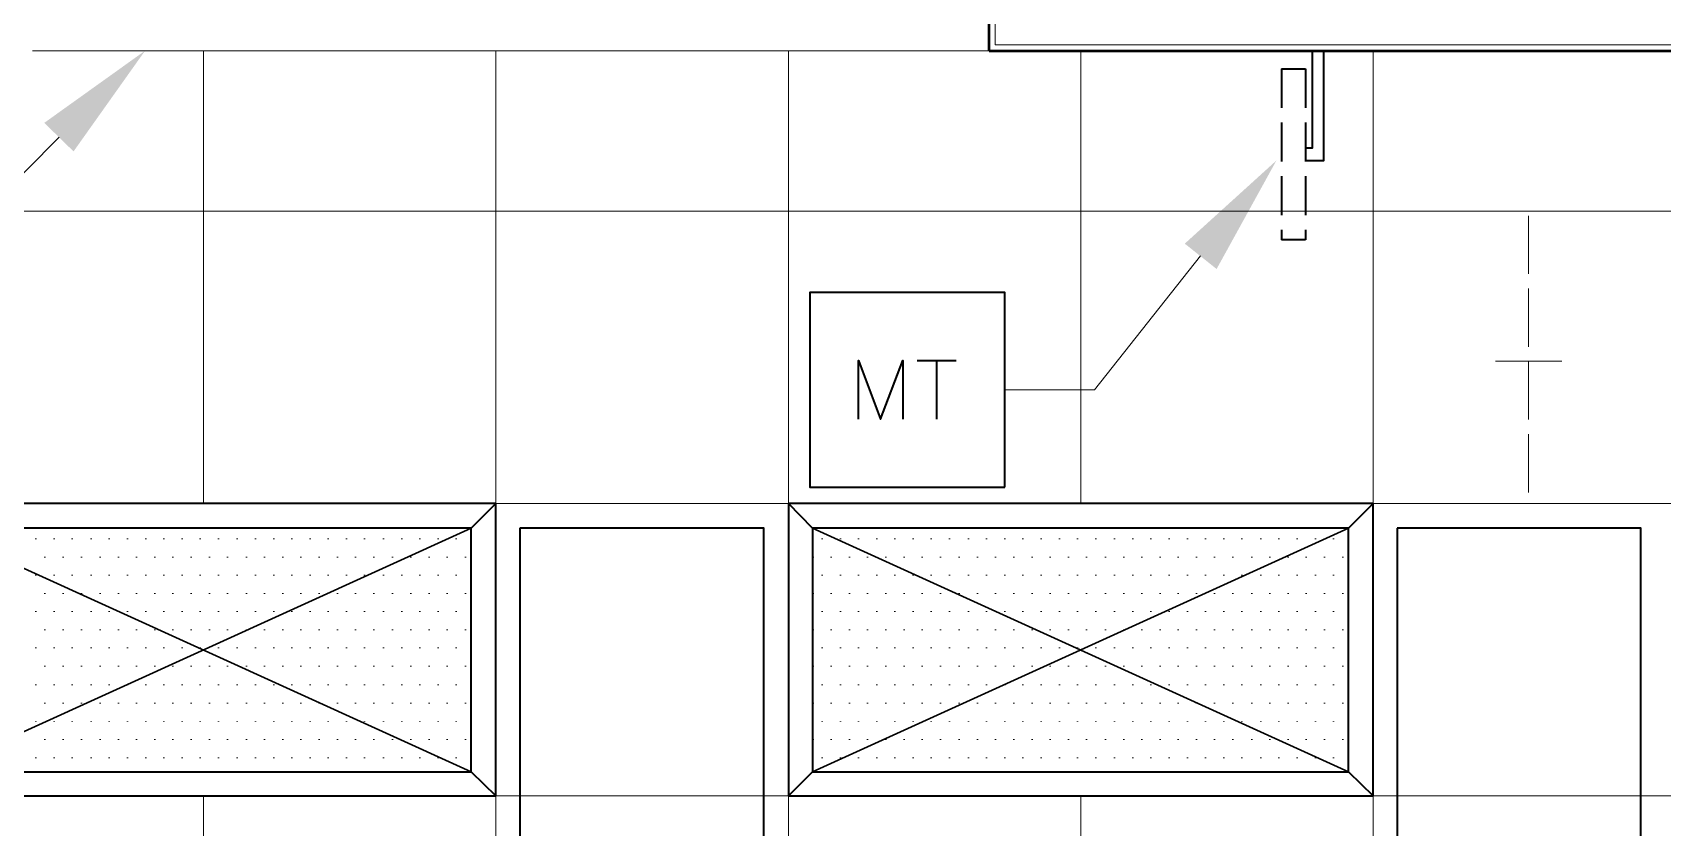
# Model space of a CAD drawing. Header units: inches. Extents: x 5 to 516, y -193 to 129.
# Drawn here: x 383.94 to 395.09, y 42.98 to 48.42 of the extents above; entities that cross this region are included whole.
import ezdxf

# ---------------------------------------------------------------- set-up
doc = ezdxf.new("R2010")
doc.units = ezdxf.units.IN
doc.header["$MEASUREMENT"] = 0
doc.linetypes.add('PDF_IMPORT', pattern=[1, 0.8, -0.2])
doc.layers.add('PDF9_Geometry', color=7, linetype='Continuous')
doc.layers.add('PDF9_Solid Fills', color=7, linetype='Continuous')

msp = doc.modelspace()

# ---------------------------------------------------------------- linework, layer by layer
at = {"layer": 'PDF9_Geometry', "lineweight": 50}
for points in [[(390.4806205, 48.2938943), (390.4806205, 48.6672276), (417.605063, 48.6672276), (417.605063, 46.1694499)], [(390.4806205, 48.2938914), (417.2272848, 48.2938914), (417.2272848, 46.1694471), (417.605063, 46.1694471)]]:
    msp.add_lwpolyline(points, dxfattribs=at)
at = {"layer": 'PDF9_Geometry', "lineweight": 9}
msp.add_lwpolyline([(417.5606248, 48.6272247), (417.5606248, 46.2094471), (417.271736, 46.2094471), (417.271736, 48.3338914), (390.5206257, 48.3338914), (390.5206257, 48.6272247)], close=True, dxfattribs=at)
at = {"layer": 'PDF9_Geometry', "lineweight": 15}
for points in [[(390.4806205, 48.2938914), (383.9383987, 48.2938914)], [(385.1072937, 48.2938914), (385.1072937, 45.1961138)], [(387.1072935, 48.2938914), (387.1072935, 37.7072255)], [(389.1072934, 48.2938914), (389.1072934, 37.7072255)], [(391.1072933, 48.2938914), (391.1072933, 45.1961138)], [(393.1072932, 48.2938914), (393.1072932, 37.7072255)], [(384.120631, 47.7027818), (383.2184088, 46.7916707), (382.7739644, 46.7916707)], [(347.3117409, 47.1961177), (417.2095145, 47.1961177)], [(391.9250649, 46.8894499), (391.2006205, 45.9738944), (390.5872873, 45.9738944)], [(393.9428509, 46.1694521), (394.3961842, 46.1694521)], [(331.2272963, 45.1961178), (422.6050672, 45.1961178)], [(383.1072938, 43.1961179), (387.1072935, 43.1961179)], [(385.1072937, 43.1961179), (385.1072937, 37.7072294)], [(389.1072934, 43.1961179), (393.1072932, 43.1961179)], [(391.1072933, 43.1961179), (391.1072933, 37.7072294)]]:
    msp.add_lwpolyline(points, dxfattribs=at)
at = {"layer": 'PDF9_Geometry', "lineweight": 35}
for points in [[(392.6895144, 48.2938914), (392.6895144, 47.6272248), (392.6450699, 47.6272248), (392.6450699, 47.5427803), (392.7695144, 47.5427803), (392.7695144, 48.2938914)], [(390.5872919, 45.3072289), (390.5872919, 46.6405621), (389.2539586, 46.6405621), (389.2539586, 45.3072289)], [(383.1072938, 45.1961178), (383.1072938, 43.1961179), (387.1072935, 43.1961179), (387.1072935, 45.1961178)], [(389.1072934, 45.1961178), (389.1072934, 43.1961179), (393.1072932, 43.1961179), (393.1072932, 45.1961178)], [(383.271736, 45.0272267), (383.271736, 43.3605601), (386.9384025, 43.3605601), (386.9384025, 45.0272267)], [(387.2717358, 45.0272267), (387.2717358, 41.3605603), (388.9384024, 41.3605603), (388.9384024, 45.0272267)], [(389.2717357, 45.0272267), (389.2717357, 43.3605601), (392.9384022, 43.3605601), (392.9384022, 45.0272267)], [(393.2717355, 45.0272267), (393.2717355, 41.3605603), (394.9384021, 41.3605603), (394.9384021, 45.0272267)]]:
    msp.add_lwpolyline(points, close=True, dxfattribs=at)
at = {"layer": 'PDF9_Geometry', "linetype": 'PDF_IMPORT', "lineweight": 35, "ltscale": 0.333333}
for points in [[(392.4806204, 48.169452), (392.4806204, 47.0005599)], [(392.6450717, 48.169452), (392.6450717, 47.0005599)]]:
    msp.add_lwpolyline(points, dxfattribs=at)
at = {"layer": 'PDF9_Geometry', "lineweight": 35}
for points in [[(392.4806204, 48.169452), (392.6450649, 48.169452)], [(392.6450717, 47.000561), (392.4806273, 47.000561)], [(389.587292, 45.7738901), (389.587292, 46.1738901), (389.7384031, 45.7738901), (389.8895142, 46.1738901), (389.8895142, 45.7738901)], [(389.9872937, 46.1738919), (390.2539604, 46.1738919)], [(390.1206307, 46.1738919), (390.1206307, 45.7738919)], [(386.9384025, 45.0272267), (387.1072914, 45.1961156)], [(389.2717357, 45.0272267), (389.1072913, 45.1961156)], [(392.9384022, 45.0272267), (393.107291, 45.1961156)], [(386.9384025, 43.3605601), (387.1072914, 43.1961157)], [(389.2717357, 43.3605601), (389.1072913, 43.1961157)], [(392.9384022, 43.3605601), (393.107291, 43.1961157)]]:
    msp.add_lwpolyline(points, dxfattribs=at)
at = {"layer": 'PDF9_Geometry', "linetype": 'PDF_IMPORT', "lineweight": 15, "ltscale": 0.497778}
msp.add_lwpolyline([(394.1695128, 47.1650033), (394.1695128, 45.1738945)], dxfattribs=at)
at = {"layer": 'PDF9_Geometry', "color": 253, "lineweight": 30, "true_color": 0xb3b3b3}
for points in [[(383.271736, 45.0272267), (386.9384025, 43.3605601)], [(386.9384025, 45.0272267), (383.271736, 43.3605601)], [(383.9606285, 44.9516697), (383.9606285, 44.9561142)], [(384.0850679, 44.9516697), (384.0850679, 44.9561142)], [(384.2095163, 44.9516697), (384.2095163, 44.9561142)], [(384.3384044, 44.9516697), (384.3384044, 44.9561142)], [(384.4628438, 44.9516697), (384.4628438, 44.9561142)], [(384.5872922, 44.9516697), (384.5872922, 44.9561142)], [(384.7117407, 44.9516697), (384.7117407, 44.9561142)], [(384.83618, 44.9516697), (384.83618, 44.9561142)], [(384.9606284, 44.9516697), (384.9606284, 44.9561142)], [(385.0850678, 44.9516697), (385.0850678, 44.9561142)], [(385.2095162, 44.9516697), (385.2095162, 44.9561142)], [(385.3384044, 44.9516697), (385.3384044, 44.9561142)], [(385.4628438, 44.9516697), (385.4628438, 44.9561142)], [(385.5872922, 44.9516697), (385.5872922, 44.9561142)], [(385.7117406, 44.9516697), (385.7117406, 44.9561142)], [(385.83618, 44.9516697), (385.83618, 44.9561142)], [(385.9606284, 44.9516697), (385.9606284, 44.9561142)], [(386.0850678, 44.9516697), (386.0850678, 44.9561142)], [(386.2095162, 44.9516697), (386.2095162, 44.9561142)], [(386.3384043, 44.9516697), (386.3384043, 44.9561142)], [(386.4628437, 44.9516697), (386.4628437, 44.9561142)], [(386.5872921, 44.9516697), (386.5872921, 44.9561142)], [(386.7117405, 44.9516697), (386.7117405, 44.9561142)], [(386.8361799, 44.9516697), (386.8361799, 44.9561142)], [(389.2717357, 45.0272267), (392.9384022, 43.3605601)], [(392.9384022, 45.0272267), (389.2717357, 43.3605601)], [(389.3384042, 44.9516697), (389.3384042, 44.9561142)], [(389.4628435, 44.9516697), (389.4628435, 44.9561142)], [(389.587292, 44.9516697), (389.587292, 44.9561142)], [(389.7117404, 44.9516697), (389.7117404, 44.9561142)], [(389.8361798, 44.9516697), (389.8361798, 44.9561142)], [(389.9606282, 44.9516697), (389.9606282, 44.9561142)], [(390.0850675, 44.9516697), (390.0850675, 44.9561142)], [(390.209516, 44.9516697), (390.209516, 44.9561142)], [(390.3384041, 44.9516697), (390.3384041, 44.9561142)], [(390.4628435, 44.9516697), (390.4628435, 44.9561142)], [(390.5872919, 44.9516697), (390.5872919, 44.9561142)], [(390.7117403, 44.9516697), (390.7117403, 44.9561142)], [(390.8361797, 44.9516697), (390.8361797, 44.9561142)], [(390.9606281, 44.9516697), (390.9606281, 44.9561142)], [(391.0850675, 44.9516697), (391.0850675, 44.9561142)], [(391.2095159, 44.9516697), (391.2095159, 44.9561142)], [(391.3384041, 44.9516697), (391.3384041, 44.9561142)], [(391.4628434, 44.9516697), (391.4628434, 44.9561142)], [(391.5872919, 44.9516697), (391.5872919, 44.9561142)], [(391.7117403, 44.9516697), (391.7117403, 44.9561142)], [(391.8361796, 44.9516697), (391.8361796, 44.9561142)], [(391.9606281, 44.9516697), (391.9606281, 44.9561142)], [(392.0850674, 44.9516697), (392.0850674, 44.9561142)], [(392.2095158, 44.9516697), (392.2095158, 44.9561142)], [(392.338404, 44.9516697), (392.338404, 44.9561142)], [(392.4628434, 44.9516697), (392.4628434, 44.9561142)], [(392.5872918, 44.9516697), (392.5872918, 44.9561142)], [(392.7117402, 44.9516697), (392.7117402, 44.9561142)], [(392.8361796, 44.9516697), (392.8361796, 44.9561142)], [(384.0228482, 44.8272213), (384.0228482, 44.8316657)], [(384.1472876, 44.8272213), (384.1472876, 44.8316657)], [(384.271736, 44.8272213), (384.271736, 44.8316657)], [(384.4006241, 44.8272213), (384.4006241, 44.8316657)], [(384.5250726, 44.8272213), (384.5250726, 44.8316657)], [(384.6495119, 44.8272213), (384.6495119, 44.8316657)], [(384.7739603, 44.8272213), (384.7739603, 44.8316657)], [(384.8984088, 44.8272213), (384.8984088, 44.8316657)], [(385.0228481, 44.8272213), (385.0228481, 44.8316657)], [(385.1472875, 44.8272213), (385.1472875, 44.8316657)], [(385.2717359, 44.8272213), (385.2717359, 44.8316657)], [(385.4006241, 44.8272213), (385.4006241, 44.8316657)], [(385.5250725, 44.8272213), (385.5250725, 44.8316657)], [(385.6495119, 44.8272213), (385.6495119, 44.8316657)], [(385.7739603, 44.8272213), (385.7739603, 44.8316657)], [(385.8984087, 44.8272213), (385.8984087, 44.8316657)], [(386.0228481, 44.8272213), (386.0228481, 44.8316657)], [(386.1472875, 44.8272213), (386.1472875, 44.8316657)], [(386.2717359, 44.8272213), (386.2717359, 44.8316657)], [(386.400624, 44.8272213), (386.400624, 44.8316657)], [(386.5250724, 44.8272213), (386.5250724, 44.8316657)], [(386.6495118, 44.8272213), (386.6495118, 44.8316657)], [(386.7739602, 44.8272213), (386.7739602, 44.8316657)], [(386.8984086, 44.8272213), (386.8984086, 44.8316657)], [(389.2761845, 44.8272213), (389.2761845, 44.8316657)], [(389.4006239, 44.8272213), (389.4006239, 44.8316657)], [(389.5250723, 44.8272213), (389.5250723, 44.8316657)], [(389.6495117, 44.8272213), (389.6495117, 44.8316657)], [(389.7739601, 44.8272213), (389.7739601, 44.8316657)], [(389.8984085, 44.8272213), (389.8984085, 44.8316657)], [(390.0228479, 44.8272213), (390.0228479, 44.8316657)], [(390.1472872, 44.8272213), (390.1472872, 44.8316657)], [(390.2761844, 44.8272213), (390.2761844, 44.8316657)], [(390.4006238, 44.8272213), (390.4006238, 44.8316657)], [(390.5250722, 44.8272213), (390.5250722, 44.8316657)], [(390.6495116, 44.8272213), (390.6495116, 44.8316657)], [(390.77396, 44.8272213), (390.77396, 44.8316657)], [(390.8984084, 44.8272213), (390.8984084, 44.8316657)], [(391.0228478, 44.8272213), (391.0228478, 44.8316657)], [(391.1472872, 44.8272213), (391.1472872, 44.8316657)], [(391.2761844, 44.8272213), (391.2761844, 44.8316657)], [(391.4006238, 44.8272213), (391.4006238, 44.8316657)], [(391.5250722, 44.8272213), (391.5250722, 44.8316657)], [(391.6495115, 44.8272213), (391.6495115, 44.8316657)], [(391.77396, 44.8272213), (391.77396, 44.8316657)], [(391.8984084, 44.8272213), (391.8984084, 44.8316657)], [(392.0228477, 44.8272213), (392.0228477, 44.8316657)], [(392.1472871, 44.8272213), (392.1472871, 44.8316657)], [(392.2761843, 44.8272213), (392.2761843, 44.8316657)], [(392.4006237, 44.8272213), (392.4006237, 44.8316657)], [(392.5250721, 44.8272213), (392.5250721, 44.8316657)], [(392.6495115, 44.8272213), (392.6495115, 44.8316657)], [(392.7739599, 44.8272213), (392.7739599, 44.8316657)], [(392.8984083, 44.8272213), (392.8984083, 44.8316657)], [(383.9606285, 44.7027819), (383.9606285, 44.7072264)], [(384.0850679, 44.7027819), (384.0850679, 44.7072264)], [(384.2095163, 44.7027819), (384.2095163, 44.7072264)], [(384.3384044, 44.7027819), (384.3384044, 44.7072264)], [(384.4628438, 44.7027819), (384.4628438, 44.7072264)], [(384.5872922, 44.7027819), (384.5872922, 44.7072264)], [(384.7117407, 44.7027819), (384.7117407, 44.7072264)], [(384.83618, 44.7027819), (384.83618, 44.7072264)], [(384.9606284, 44.7027819), (384.9606284, 44.7072264)], [(385.0850678, 44.7027819), (385.0850678, 44.7072264)], [(385.2095162, 44.7027819), (385.2095162, 44.7072264)], [(385.3384044, 44.7027819), (385.3384044, 44.7072264)], [(385.4628438, 44.7027819), (385.4628438, 44.7072264)], [(385.5872922, 44.7027819), (385.5872922, 44.7072264)], [(385.7117406, 44.7027819), (385.7117406, 44.7072264)], [(385.83618, 44.7027819), (385.83618, 44.7072264)], [(385.9606284, 44.7027819), (385.9606284, 44.7072264)], [(386.0850678, 44.7027819), (386.0850678, 44.7072264)], [(386.2095162, 44.7027819), (386.2095162, 44.7072264)], [(386.3384043, 44.7027819), (386.3384043, 44.7072264)], [(386.4628437, 44.7027819), (386.4628437, 44.7072264)], [(386.5872921, 44.7027819), (386.5872921, 44.7072264)], [(386.7117405, 44.7027819), (386.7117405, 44.7072264)], [(386.8361799, 44.7027819), (386.8361799, 44.7072264)], [(389.3384042, 44.7027819), (389.3384042, 44.7072264)], [(389.4628435, 44.7027819), (389.4628435, 44.7072264)], [(389.587292, 44.7027819), (389.587292, 44.7072264)], [(389.7117404, 44.7027819), (389.7117404, 44.7072264)], [(389.8361798, 44.7027819), (389.8361798, 44.7072264)], [(389.9606282, 44.7027819), (389.9606282, 44.7072264)], [(390.0850675, 44.7027819), (390.0850675, 44.7072264)], [(390.209516, 44.7027819), (390.209516, 44.7072264)], [(390.3384041, 44.7027819), (390.3384041, 44.7072264)], [(390.4628435, 44.7027819), (390.4628435, 44.7072264)], [(390.5872919, 44.7027819), (390.5872919, 44.7072264)], [(390.7117403, 44.7027819), (390.7117403, 44.7072264)], [(390.8361797, 44.7027819), (390.8361797, 44.7072264)], [(390.9606281, 44.7027819), (390.9606281, 44.7072264)], [(391.0850675, 44.7027819), (391.0850675, 44.7072264)], [(391.2095159, 44.7027819), (391.2095159, 44.7072264)], [(391.3384041, 44.7027819), (391.3384041, 44.7072264)], [(391.4628434, 44.7027819), (391.4628434, 44.7072264)], [(391.5872919, 44.7027819), (391.5872919, 44.7072264)], [(391.7117403, 44.7027819), (391.7117403, 44.7072264)], [(391.8361796, 44.7027819), (391.8361796, 44.7072264)], [(391.9606281, 44.7027819), (391.9606281, 44.7072264)], [(392.0850674, 44.7027819), (392.0850674, 44.7072264)], [(392.2095158, 44.7027819), (392.2095158, 44.7072264)], [(392.338404, 44.7027819), (392.338404, 44.7072264)], [(392.4628434, 44.7027819), (392.4628434, 44.7072264)], [(392.5872918, 44.7027819), (392.5872918, 44.7072264)], [(392.7117402, 44.7027819), (392.7117402, 44.7072264)], [(392.8361796, 44.7027819), (392.8361796, 44.7072264)], [(384.0228482, 44.5783335), (384.0228482, 44.582778)], [(384.1472876, 44.5783335), (384.1472876, 44.582778)], [(384.271736, 44.5783335), (384.271736, 44.582778)], [(384.4006241, 44.5783335), (384.4006241, 44.582778)], [(384.5250726, 44.5783335), (384.5250726, 44.582778)], [(384.6495119, 44.5783335), (384.6495119, 44.582778)], [(384.7739603, 44.5783335), (384.7739603, 44.582778)], [(384.8984088, 44.5783335), (384.8984088, 44.582778)], [(385.0228481, 44.5783335), (385.0228481, 44.582778)], [(385.1472875, 44.5783335), (385.1472875, 44.582778)], [(385.2717359, 44.5783335), (385.2717359, 44.582778)], [(385.4006241, 44.5783335), (385.4006241, 44.582778)], [(385.5250725, 44.5783335), (385.5250725, 44.582778)], [(385.6495119, 44.5783335), (385.6495119, 44.582778)], [(385.7739603, 44.5783335), (385.7739603, 44.582778)], [(385.8984087, 44.5783335), (385.8984087, 44.582778)], [(386.0228481, 44.5783335), (386.0228481, 44.582778)], [(386.1472875, 44.5783335), (386.1472875, 44.582778)], [(386.2717359, 44.5783335), (386.2717359, 44.582778)], [(386.400624, 44.5783335), (386.400624, 44.582778)], [(386.5250724, 44.5783335), (386.5250724, 44.582778)], [(386.6495118, 44.5783335), (386.6495118, 44.582778)], [(386.7739602, 44.5783335), (386.7739602, 44.582778)], [(386.8984086, 44.5783335), (386.8984086, 44.582778)], [(389.2761845, 44.5783335), (389.2761845, 44.582778)], [(389.4006239, 44.5783335), (389.4006239, 44.582778)], [(389.5250723, 44.5783335), (389.5250723, 44.582778)], [(389.6495117, 44.5783335), (389.6495117, 44.582778)], [(389.7739601, 44.5783335), (389.7739601, 44.582778)], [(389.8984085, 44.5783335), (389.8984085, 44.582778)], [(390.0228479, 44.5783335), (390.0228479, 44.582778)], [(390.1472872, 44.5783335), (390.1472872, 44.582778)], [(390.2761844, 44.5783335), (390.2761844, 44.582778)], [(390.4006238, 44.5783335), (390.4006238, 44.582778)], [(390.5250722, 44.5783335), (390.5250722, 44.582778)], [(390.6495116, 44.5783335), (390.6495116, 44.582778)], [(390.77396, 44.5783335), (390.77396, 44.582778)], [(390.8984084, 44.5783335), (390.8984084, 44.582778)], [(391.0228478, 44.5783335), (391.0228478, 44.582778)], [(391.1472872, 44.5783335), (391.1472872, 44.582778)], [(391.2761844, 44.5783335), (391.2761844, 44.582778)], [(391.4006238, 44.5783335), (391.4006238, 44.582778)], [(391.5250722, 44.5783335), (391.5250722, 44.582778)], [(391.6495115, 44.5783335), (391.6495115, 44.582778)], [(391.77396, 44.5783335), (391.77396, 44.582778)], [(391.8984084, 44.5783335), (391.8984084, 44.582778)], [(392.0228477, 44.5783335), (392.0228477, 44.582778)], [(392.1472871, 44.5783335), (392.1472871, 44.582778)], [(392.2761843, 44.5783335), (392.2761843, 44.582778)], [(392.4006237, 44.5783335), (392.4006237, 44.582778)], [(392.5250721, 44.5783335), (392.5250721, 44.582778)], [(392.6495115, 44.5783335), (392.6495115, 44.582778)], [(392.7739599, 44.5783335), (392.7739599, 44.582778)], [(392.8984083, 44.5783335), (392.8984083, 44.582778)], [(383.9606285, 44.4538941), (383.9606285, 44.4583386)], [(384.0850679, 44.4538941), (384.0850679, 44.4583386)], [(384.2095163, 44.4538941), (384.2095163, 44.4583386)], [(384.3384044, 44.4538941), (384.3384044, 44.4583386)], [(384.4628438, 44.4538941), (384.4628438, 44.4583386)], [(384.5872922, 44.4538941), (384.5872922, 44.4583386)], [(384.7117407, 44.4538941), (384.7117407, 44.4583386)], [(384.83618, 44.4538941), (384.83618, 44.4583386)], [(384.9606284, 44.4538941), (384.9606284, 44.4583386)], [(385.0850678, 44.4538941), (385.0850678, 44.4583386)], [(385.2095162, 44.4538941), (385.2095162, 44.4583386)], [(385.3384044, 44.4538941), (385.3384044, 44.4583386)], [(385.4628438, 44.4538941), (385.4628438, 44.4583386)], [(385.5872922, 44.4538941), (385.5872922, 44.4583386)], [(385.7117406, 44.4538941), (385.7117406, 44.4583386)], [(385.83618, 44.4538941), (385.83618, 44.4583386)], [(385.9606284, 44.4538941), (385.9606284, 44.4583386)], [(386.0850678, 44.4538941), (386.0850678, 44.4583386)], [(386.2095162, 44.4538941), (386.2095162, 44.4583386)], [(386.3384043, 44.4538941), (386.3384043, 44.4583386)], [(386.4628437, 44.4538941), (386.4628437, 44.4583386)], [(386.5872921, 44.4538941), (386.5872921, 44.4583386)], [(386.7117405, 44.4538941), (386.7117405, 44.4583386)], [(386.8361799, 44.4538941), (386.8361799, 44.4583386)], [(389.3384042, 44.4538941), (389.3384042, 44.4583386)], [(389.4628435, 44.4538941), (389.4628435, 44.4583386)], [(389.587292, 44.4538941), (389.587292, 44.4583386)], [(389.7117404, 44.4538941), (389.7117404, 44.4583386)], [(389.8361798, 44.4538941), (389.8361798, 44.4583386)], [(389.9606282, 44.4538941), (389.9606282, 44.4583386)], [(390.0850675, 44.4538941), (390.0850675, 44.4583386)], [(390.209516, 44.4538941), (390.209516, 44.4583386)], [(390.3384041, 44.4538941), (390.3384041, 44.4583386)], [(390.4628435, 44.4538941), (390.4628435, 44.4583386)], [(390.5872919, 44.4538941), (390.5872919, 44.4583386)], [(390.7117403, 44.4538941), (390.7117403, 44.4583386)], [(390.8361797, 44.4538941), (390.8361797, 44.4583386)], [(390.9606281, 44.4538941), (390.9606281, 44.4583386)], [(391.0850675, 44.4538941), (391.0850675, 44.4583386)], [(391.2095159, 44.4538941), (391.2095159, 44.4583386)], [(391.3384041, 44.4538941), (391.3384041, 44.4583386)], [(391.4628434, 44.4538941), (391.4628434, 44.4583386)], [(391.5872919, 44.4538941), (391.5872919, 44.4583386)], [(391.7117403, 44.4538941), (391.7117403, 44.4583386)], [(391.8361796, 44.4538941), (391.8361796, 44.4583386)], [(391.9606281, 44.4538941), (391.9606281, 44.4583386)], [(392.0850674, 44.4538941), (392.0850674, 44.4583386)], [(392.2095158, 44.4538941), (392.2095158, 44.4583386)], [(392.338404, 44.4538941), (392.338404, 44.4583386)], [(392.4628434, 44.4538941), (392.4628434, 44.4583386)], [(392.5872918, 44.4538941), (392.5872918, 44.4583386)], [(392.7117402, 44.4538941), (392.7117402, 44.4583386)], [(392.8361796, 44.4538941), (392.8361796, 44.4583386)], [(384.0228482, 44.3294457), (384.0228482, 44.3338902)], [(384.1472876, 44.3294457), (384.1472876, 44.3338902)], [(384.271736, 44.3294457), (384.271736, 44.3338902)], [(384.4006241, 44.3294457), (384.4006241, 44.3338902)], [(384.5250726, 44.3294457), (384.5250726, 44.3338902)], [(384.6495119, 44.3294457), (384.6495119, 44.3338902)], [(384.7739603, 44.3294457), (384.7739603, 44.3338902)], [(384.8984088, 44.3294457), (384.8984088, 44.3338902)], [(385.0228481, 44.3294457), (385.0228481, 44.3338902)], [(385.1472875, 44.3294457), (385.1472875, 44.3338902)], [(385.2717359, 44.3294457), (385.2717359, 44.3338902)], [(385.4006241, 44.3294457), (385.4006241, 44.3338902)], [(385.5250725, 44.3294457), (385.5250725, 44.3338902)], [(385.6495119, 44.3294457), (385.6495119, 44.3338902)], [(385.7739603, 44.3294457), (385.7739603, 44.3338902)], [(385.8984087, 44.3294457), (385.8984087, 44.3338902)], [(386.0228481, 44.3294457), (386.0228481, 44.3338902)], [(386.1472875, 44.3294457), (386.1472875, 44.3338902)], [(386.2717359, 44.3294457), (386.2717359, 44.3338902)], [(386.400624, 44.3294457), (386.400624, 44.3338902)], [(386.5250724, 44.3294457), (386.5250724, 44.3338902)], [(386.6495118, 44.3294457), (386.6495118, 44.3338902)], [(386.7739602, 44.3294457), (386.7739602, 44.3338902)], [(386.8984086, 44.3294457), (386.8984086, 44.3338902)], [(389.2761845, 44.3294457), (389.2761845, 44.3338902)], [(389.4006239, 44.3294457), (389.4006239, 44.3338902)], [(389.5250723, 44.3294457), (389.5250723, 44.3338902)], [(389.6495117, 44.3294457), (389.6495117, 44.3338902)], [(389.7739601, 44.3294457), (389.7739601, 44.3338902)], [(389.8984085, 44.3294457), (389.8984085, 44.3338902)], [(390.0228479, 44.3294457), (390.0228479, 44.3338902)], [(390.1472872, 44.3294457), (390.1472872, 44.3338902)], [(390.2761844, 44.3294457), (390.2761844, 44.3338902)], [(390.4006238, 44.3294457), (390.4006238, 44.3338902)], [(390.5250722, 44.3294457), (390.5250722, 44.3338902)], [(390.6495116, 44.3294457), (390.6495116, 44.3338902)], [(390.77396, 44.3294457), (390.77396, 44.3338902)], [(390.8984084, 44.3294457), (390.8984084, 44.3338902)], [(391.0228478, 44.3294457), (391.0228478, 44.3338902)], [(391.1472872, 44.3294457), (391.1472872, 44.3338902)], [(391.2761844, 44.3294457), (391.2761844, 44.3338902)], [(391.4006238, 44.3294457), (391.4006238, 44.3338902)], [(391.5250722, 44.3294457), (391.5250722, 44.3338902)], [(391.6495115, 44.3294457), (391.6495115, 44.3338902)], [(391.77396, 44.3294457), (391.77396, 44.3338902)], [(391.8984084, 44.3294457), (391.8984084, 44.3338902)], [(392.0228477, 44.3294457), (392.0228477, 44.3338902)], [(392.1472871, 44.3294457), (392.1472871, 44.3338902)], [(392.2761843, 44.3294457), (392.2761843, 44.3338902)], [(392.4006237, 44.3294457), (392.4006237, 44.3338902)], [(392.5250721, 44.3294457), (392.5250721, 44.3338902)], [(392.6495115, 44.3294457), (392.6495115, 44.3338902)], [(392.7739599, 44.3294457), (392.7739599, 44.3338902)], [(392.8984083, 44.3294457), (392.8984083, 44.3338902)], [(383.9606285, 44.2050063), (383.9606285, 44.2094508)], [(384.0850679, 44.2050063), (384.0850679, 44.2094508)], [(384.2095163, 44.2050063), (384.2095163, 44.2094508)], [(384.3384044, 44.2050063), (384.3384044, 44.2094508)], [(384.4628438, 44.2050063), (384.4628438, 44.2094508)], [(384.5872922, 44.2050063), (384.5872922, 44.2094508)], [(384.7117407, 44.2050063), (384.7117407, 44.2094508)], [(384.83618, 44.2050063), (384.83618, 44.2094508)], [(384.9606284, 44.2050063), (384.9606284, 44.2094508)], [(385.0850678, 44.2050063), (385.0850678, 44.2094508)], [(385.2095162, 44.2050063), (385.2095162, 44.2094508)], [(385.3384044, 44.2050063), (385.3384044, 44.2094508)], [(385.4628438, 44.2050063), (385.4628438, 44.2094508)], [(385.5872922, 44.2050063), (385.5872922, 44.2094508)], [(385.7117406, 44.2050063), (385.7117406, 44.2094508)], [(385.83618, 44.2050063), (385.83618, 44.2094508)], [(385.9606284, 44.2050063), (385.9606284, 44.2094508)], [(386.0850678, 44.2050063), (386.0850678, 44.2094508)], [(386.2095162, 44.2050063), (386.2095162, 44.2094508)], [(386.3384043, 44.2050063), (386.3384043, 44.2094508)], [(386.4628437, 44.2050063), (386.4628437, 44.2094508)], [(386.5872921, 44.2050063), (386.5872921, 44.2094508)], [(386.7117405, 44.2050063), (386.7117405, 44.2094508)], [(386.8361799, 44.2050063), (386.8361799, 44.2094508)], [(389.3384042, 44.2050063), (389.3384042, 44.2094508)], [(389.4628435, 44.2050063), (389.4628435, 44.2094508)], [(389.587292, 44.2050063), (389.587292, 44.2094508)], [(389.7117404, 44.2050063), (389.7117404, 44.2094508)], [(389.8361798, 44.2050063), (389.8361798, 44.2094508)], [(389.9606282, 44.2050063), (389.9606282, 44.2094508)], [(390.0850675, 44.2050063), (390.0850675, 44.2094508)], [(390.209516, 44.2050063), (390.209516, 44.2094508)], [(390.3384041, 44.2050063), (390.3384041, 44.2094508)], [(390.4628435, 44.2050063), (390.4628435, 44.2094508)], [(390.5872919, 44.2050063), (390.5872919, 44.2094508)], [(390.7117403, 44.2050063), (390.7117403, 44.2094508)], [(390.8361797, 44.2050063), (390.8361797, 44.2094508)], [(390.9606281, 44.2050063), (390.9606281, 44.2094508)], [(391.0850675, 44.2050063), (391.0850675, 44.2094508)], [(391.2095159, 44.2050063), (391.2095159, 44.2094508)], [(391.3384041, 44.2050063), (391.3384041, 44.2094508)], [(391.4628434, 44.2050063), (391.4628434, 44.2094508)], [(391.5872919, 44.2050063), (391.5872919, 44.2094508)], [(391.7117403, 44.2050063), (391.7117403, 44.2094508)], [(391.8361796, 44.2050063), (391.8361796, 44.2094508)], [(391.9606281, 44.2050063), (391.9606281, 44.2094508)], [(392.0850674, 44.2050063), (392.0850674, 44.2094508)], [(392.2095158, 44.2050063), (392.2095158, 44.2094508)], [(392.338404, 44.2050063), (392.338404, 44.2094508)], [(392.4628434, 44.2050063), (392.4628434, 44.2094508)], [(392.5872918, 44.2050063), (392.5872918, 44.2094508)], [(392.7117402, 44.2050063), (392.7117402, 44.2094508)], [(392.8361796, 44.2050063), (392.8361796, 44.2094508)], [(384.0228482, 44.0805579), (384.0228482, 44.0850024)], [(384.1472876, 44.0805579), (384.1472876, 44.0850024)], [(384.271736, 44.0805579), (384.271736, 44.0850024)], [(384.4006241, 44.0805579), (384.4006241, 44.0850024)], [(384.5250726, 44.0805579), (384.5250726, 44.0850024)], [(384.6495119, 44.0805579), (384.6495119, 44.0850024)], [(384.7739603, 44.0805579), (384.7739603, 44.0850024)], [(384.8984088, 44.0805579), (384.8984088, 44.0850024)], [(385.0228481, 44.0805579), (385.0228481, 44.0850024)], [(385.1472875, 44.0805579), (385.1472875, 44.0850024)], [(385.2717359, 44.0805579), (385.2717359, 44.0850024)], [(385.4006241, 44.0805579), (385.4006241, 44.0850024)], [(385.5250725, 44.0805579), (385.5250725, 44.0850024)], [(385.6495119, 44.0805579), (385.6495119, 44.0850024)], [(385.7739603, 44.0805579), (385.7739603, 44.0850024)], [(385.8984087, 44.0805579), (385.8984087, 44.0850024)], [(386.0228481, 44.0805579), (386.0228481, 44.0850024)], [(386.1472875, 44.0805579), (386.1472875, 44.0850024)], [(386.2717359, 44.0805579), (386.2717359, 44.0850024)], [(386.400624, 44.0805579), (386.400624, 44.0850024)], [(386.5250724, 44.0805579), (386.5250724, 44.0850024)], [(386.6495118, 44.0805579), (386.6495118, 44.0850024)], [(386.7739602, 44.0805579), (386.7739602, 44.0850024)], [(386.8984086, 44.0805579), (386.8984086, 44.0850024)], [(389.2761845, 44.0805579), (389.2761845, 44.0850024)], [(389.4006239, 44.0805579), (389.4006239, 44.0850024)], [(389.5250723, 44.0805579), (389.5250723, 44.0850024)], [(389.6495117, 44.0805579), (389.6495117, 44.0850024)], [(389.7739601, 44.0805579), (389.7739601, 44.0850024)], [(389.8984085, 44.0805579), (389.8984085, 44.0850024)], [(390.0228479, 44.0805579), (390.0228479, 44.0850024)], [(390.1472872, 44.0805579), (390.1472872, 44.0850024)], [(390.2761844, 44.0805579), (390.2761844, 44.0850024)], [(390.4006238, 44.0805579), (390.4006238, 44.0850024)], [(390.5250722, 44.0805579), (390.5250722, 44.0850024)], [(390.6495116, 44.0805579), (390.6495116, 44.0850024)], [(390.77396, 44.0805579), (390.77396, 44.0850024)], [(390.8984084, 44.0805579), (390.8984084, 44.0850024)], [(391.0228478, 44.0805579), (391.0228478, 44.0850024)], [(391.1472872, 44.0805579), (391.1472872, 44.0850024)], [(391.2761844, 44.0805579), (391.2761844, 44.0850024)], [(391.4006238, 44.0805579), (391.4006238, 44.0850024)], [(391.5250722, 44.0805579), (391.5250722, 44.0850024)], [(391.6495115, 44.0805579), (391.6495115, 44.0850024)], [(391.77396, 44.0805579), (391.77396, 44.0850024)], [(391.8984084, 44.0805579), (391.8984084, 44.0850024)], [(392.0228477, 44.0805579), (392.0228477, 44.0850024)], [(392.1472871, 44.0805579), (392.1472871, 44.0850024)], [(392.2761843, 44.0805579), (392.2761843, 44.0850024)], [(392.4006237, 44.0805579), (392.4006237, 44.0850024)], [(392.5250721, 44.0805579), (392.5250721, 44.0850024)], [(392.6495115, 44.0805579), (392.6495115, 44.0850024)], [(392.7739599, 44.0805579), (392.7739599, 44.0850024)], [(392.8984083, 44.0805579), (392.8984083, 44.0850024)], [(383.9606285, 43.9516698), (383.9606285, 43.9561142)], [(384.0850679, 43.9516698), (384.0850679, 43.9561142)], [(384.2095163, 43.9516698), (384.2095163, 43.9561142)], [(384.3384044, 43.9516698), (384.3384044, 43.9561142)], [(384.4628438, 43.9516698), (384.4628438, 43.9561142)], [(384.5872922, 43.9516698), (384.5872922, 43.9561142)], [(384.7117407, 43.9516698), (384.7117407, 43.9561142)], [(384.83618, 43.9516698), (384.83618, 43.9561142)], [(384.9606284, 43.9516698), (384.9606284, 43.9561142)], [(385.0850678, 43.9516698), (385.0850678, 43.9561142)], [(385.2095162, 43.9516698), (385.2095162, 43.9561142)], [(385.3384044, 43.9516698), (385.3384044, 43.9561142)], [(385.4628438, 43.9516698), (385.4628438, 43.9561142)], [(385.5872922, 43.9516698), (385.5872922, 43.9561142)], [(385.7117406, 43.9516698), (385.7117406, 43.9561142)], [(385.83618, 43.9516698), (385.83618, 43.9561142)], [(385.9606284, 43.9516698), (385.9606284, 43.9561142)], [(386.0850678, 43.9516698), (386.0850678, 43.9561142)], [(386.2095162, 43.9516698), (386.2095162, 43.9561142)], [(386.3384043, 43.9516698), (386.3384043, 43.9561142)], [(386.4628437, 43.9516698), (386.4628437, 43.9561142)], [(386.5872921, 43.9516698), (386.5872921, 43.9561142)], [(386.7117405, 43.9516698), (386.7117405, 43.9561142)], [(386.8361799, 43.9516698), (386.8361799, 43.9561142)], [(389.3384042, 43.9516698), (389.3384042, 43.9561142)], [(389.4628435, 43.9516698), (389.4628435, 43.9561142)], [(389.587292, 43.9516698), (389.587292, 43.9561142)], [(389.7117404, 43.9516698), (389.7117404, 43.9561142)], [(389.8361798, 43.9516698), (389.8361798, 43.9561142)], [(389.9606282, 43.9516698), (389.9606282, 43.9561142)], [(390.0850675, 43.9516698), (390.0850675, 43.9561142)], [(390.209516, 43.9516698), (390.209516, 43.9561142)], [(390.3384041, 43.9516698), (390.3384041, 43.9561142)], [(390.4628435, 43.9516698), (390.4628435, 43.9561142)], [(390.5872919, 43.9516698), (390.5872919, 43.9561142)], [(390.7117403, 43.9516698), (390.7117403, 43.9561142)], [(390.8361797, 43.9516698), (390.8361797, 43.9561142)], [(390.9606281, 43.9516698), (390.9606281, 43.9561142)], [(391.0850675, 43.9516698), (391.0850675, 43.9561142)], [(391.2095159, 43.9516698), (391.2095159, 43.9561142)], [(391.3384041, 43.9516698), (391.3384041, 43.9561142)], [(391.4628434, 43.9516698), (391.4628434, 43.9561142)], [(391.5872919, 43.9516698), (391.5872919, 43.9561142)], [(391.7117403, 43.9516698), (391.7117403, 43.9561142)], [(391.8361796, 43.9516698), (391.8361796, 43.9561142)], [(391.9606281, 43.9516698), (391.9606281, 43.9561142)], [(392.0850674, 43.9516698), (392.0850674, 43.9561142)], [(392.2095158, 43.9516698), (392.2095158, 43.9561142)], [(392.338404, 43.9516698), (392.338404, 43.9561142)], [(392.4628434, 43.9516698), (392.4628434, 43.9561142)], [(392.5872918, 43.9516698), (392.5872918, 43.9561142)], [(392.7117402, 43.9516698), (392.7117402, 43.9561142)], [(392.8361796, 43.9516698), (392.8361796, 43.9561142)], [(384.0228482, 43.8272214), (384.0228482, 43.8316658)], [(384.1472876, 43.8272214), (384.1472876, 43.8316658)], [(384.271736, 43.8272214), (384.271736, 43.8316658)], [(384.4006241, 43.8272214), (384.4006241, 43.8316658)], [(384.5250726, 43.8272214), (384.5250726, 43.8316658)], [(384.6495119, 43.8272214), (384.6495119, 43.8316658)], [(384.7739603, 43.8272214), (384.7739603, 43.8316658)], [(384.8984088, 43.8272214), (384.8984088, 43.8316658)], [(385.0228481, 43.8272214), (385.0228481, 43.8316658)], [(385.1472875, 43.8272214), (385.1472875, 43.8316658)], [(385.2717359, 43.8272214), (385.2717359, 43.8316658)], [(385.4006241, 43.8272214), (385.4006241, 43.8316658)], [(385.5250725, 43.8272214), (385.5250725, 43.8316658)], [(385.6495119, 43.8272214), (385.6495119, 43.8316658)], [(385.7739603, 43.8272214), (385.7739603, 43.8316658)], [(385.8984087, 43.8272214), (385.8984087, 43.8316658)], [(386.0228481, 43.8272214), (386.0228481, 43.8316658)], [(386.1472875, 43.8272214), (386.1472875, 43.8316658)], [(386.2717359, 43.8272214), (386.2717359, 43.8316658)], [(386.400624, 43.8272214), (386.400624, 43.8316658)], [(386.5250724, 43.8272214), (386.5250724, 43.8316658)], [(386.6495118, 43.8272214), (386.6495118, 43.8316658)], [(386.7739602, 43.8272214), (386.7739602, 43.8316658)], [(386.8984086, 43.8272214), (386.8984086, 43.8316658)], [(389.2761845, 43.8272214), (389.2761845, 43.8316658)], [(389.4006239, 43.8272214), (389.4006239, 43.8316658)], [(389.5250723, 43.8272214), (389.5250723, 43.8316658)], [(389.6495117, 43.8272214), (389.6495117, 43.8316658)], [(389.7739601, 43.8272214), (389.7739601, 43.8316658)], [(389.8984085, 43.8272214), (389.8984085, 43.8316658)], [(390.0228479, 43.8272214), (390.0228479, 43.8316658)], [(390.1472872, 43.8272214), (390.1472872, 43.8316658)], [(390.2761844, 43.8272214), (390.2761844, 43.8316658)], [(390.4006238, 43.8272214), (390.4006238, 43.8316658)], [(390.5250722, 43.8272214), (390.5250722, 43.8316658)], [(390.6495116, 43.8272214), (390.6495116, 43.8316658)], [(390.77396, 43.8272214), (390.77396, 43.8316658)], [(390.8984084, 43.8272214), (390.8984084, 43.8316658)], [(391.0228478, 43.8272214), (391.0228478, 43.8316658)], [(391.1472872, 43.8272214), (391.1472872, 43.8316658)], [(391.2761844, 43.8272214), (391.2761844, 43.8316658)], [(391.4006238, 43.8272214), (391.4006238, 43.8316658)], [(391.5250722, 43.8272214), (391.5250722, 43.8316658)], [(391.6495115, 43.8272214), (391.6495115, 43.8316658)], [(391.77396, 43.8272214), (391.77396, 43.8316658)], [(391.8984084, 43.8272214), (391.8984084, 43.8316658)], [(392.0228477, 43.8272214), (392.0228477, 43.8316658)], [(392.1472871, 43.8272214), (392.1472871, 43.8316658)], [(392.2761843, 43.8272214), (392.2761843, 43.8316658)], [(392.4006237, 43.8272214), (392.4006237, 43.8316658)], [(392.5250721, 43.8272214), (392.5250721, 43.8316658)], [(392.6495115, 43.8272214), (392.6495115, 43.8316658)], [(392.7739599, 43.8272214), (392.7739599, 43.8316658)], [(392.8984083, 43.8272214), (392.8984083, 43.8316658)], [(383.9606285, 43.702782), (383.9606285, 43.7072264)], [(384.0850679, 43.702782), (384.0850679, 43.7072264)], [(384.2095163, 43.702782), (384.2095163, 43.7072264)], [(384.3384044, 43.702782), (384.3384044, 43.7072264)], [(384.4628438, 43.702782), (384.4628438, 43.7072264)], [(384.5872922, 43.702782), (384.5872922, 43.7072264)], [(384.7117407, 43.702782), (384.7117407, 43.7072264)], [(384.83618, 43.702782), (384.83618, 43.7072264)], [(384.9606284, 43.702782), (384.9606284, 43.7072264)], [(385.0850678, 43.702782), (385.0850678, 43.7072264)], [(385.2095162, 43.702782), (385.2095162, 43.7072264)], [(385.3384044, 43.702782), (385.3384044, 43.7072264)], [(385.4628438, 43.702782), (385.4628438, 43.7072264)], [(385.5872922, 43.702782), (385.5872922, 43.7072264)], [(385.7117406, 43.702782), (385.7117406, 43.7072264)], [(385.83618, 43.702782), (385.83618, 43.7072264)], [(385.9606284, 43.702782), (385.9606284, 43.7072264)], [(386.0850678, 43.702782), (386.0850678, 43.7072264)], [(386.2095162, 43.702782), (386.2095162, 43.7072264)], [(386.3384043, 43.702782), (386.3384043, 43.7072264)], [(386.4628437, 43.702782), (386.4628437, 43.7072264)], [(386.5872921, 43.702782), (386.5872921, 43.7072264)], [(386.7117405, 43.702782), (386.7117405, 43.7072264)], [(386.8361799, 43.702782), (386.8361799, 43.7072264)], [(389.3384042, 43.702782), (389.3384042, 43.7072264)], [(389.4628435, 43.702782), (389.4628435, 43.7072264)], [(389.587292, 43.702782), (389.587292, 43.7072264)], [(389.7117404, 43.702782), (389.7117404, 43.7072264)], [(389.8361798, 43.702782), (389.8361798, 43.7072264)], [(389.9606282, 43.702782), (389.9606282, 43.7072264)], [(390.0850675, 43.702782), (390.0850675, 43.7072264)], [(390.209516, 43.702782), (390.209516, 43.7072264)], [(390.3384041, 43.702782), (390.3384041, 43.7072264)], [(390.4628435, 43.702782), (390.4628435, 43.7072264)], [(390.5872919, 43.702782), (390.5872919, 43.7072264)], [(390.7117403, 43.702782), (390.7117403, 43.7072264)], [(390.8361797, 43.702782), (390.8361797, 43.7072264)], [(390.9606281, 43.702782), (390.9606281, 43.7072264)], [(391.0850675, 43.702782), (391.0850675, 43.7072264)], [(391.2095159, 43.702782), (391.2095159, 43.7072264)], [(391.3384041, 43.702782), (391.3384041, 43.7072264)], [(391.4628434, 43.702782), (391.4628434, 43.7072264)], [(391.5872919, 43.702782), (391.5872919, 43.7072264)], [(391.7117403, 43.702782), (391.7117403, 43.7072264)], [(391.8361796, 43.702782), (391.8361796, 43.7072264)], [(391.9606281, 43.702782), (391.9606281, 43.7072264)], [(392.0850674, 43.702782), (392.0850674, 43.7072264)], [(392.2095158, 43.702782), (392.2095158, 43.7072264)], [(392.338404, 43.702782), (392.338404, 43.7072264)], [(392.4628434, 43.702782), (392.4628434, 43.7072264)], [(392.5872918, 43.702782), (392.5872918, 43.7072264)], [(392.7117402, 43.702782), (392.7117402, 43.7072264)], [(392.8361796, 43.702782), (392.8361796, 43.7072264)], [(384.0228482, 43.5783336), (384.0228482, 43.582778)], [(384.1472876, 43.5783336), (384.1472876, 43.582778)], [(384.271736, 43.5783336), (384.271736, 43.582778)], [(384.4006241, 43.5783336), (384.4006241, 43.582778)], [(384.5250726, 43.5783336), (384.5250726, 43.582778)], [(384.6495119, 43.5783336), (384.6495119, 43.582778)], [(384.7739603, 43.5783336), (384.7739603, 43.582778)], [(384.8984088, 43.5783336), (384.8984088, 43.582778)], [(385.0228481, 43.5783336), (385.0228481, 43.582778)], [(385.1472875, 43.5783336), (385.1472875, 43.582778)], [(385.2717359, 43.5783336), (385.2717359, 43.582778)], [(385.4006241, 43.5783336), (385.4006241, 43.582778)], [(385.5250725, 43.5783336), (385.5250725, 43.582778)], [(385.6495119, 43.5783336), (385.6495119, 43.582778)], [(385.7739603, 43.5783336), (385.7739603, 43.582778)], [(385.8984087, 43.5783336), (385.8984087, 43.582778)], [(386.0228481, 43.5783336), (386.0228481, 43.582778)], [(386.1472875, 43.5783336), (386.1472875, 43.582778)], [(386.2717359, 43.5783336), (386.2717359, 43.582778)], [(386.400624, 43.5783336), (386.400624, 43.582778)], [(386.5250724, 43.5783336), (386.5250724, 43.582778)], [(386.6495118, 43.5783336), (386.6495118, 43.582778)], [(386.7739602, 43.5783336), (386.7739602, 43.582778)], [(386.8984086, 43.5783336), (386.8984086, 43.582778)], [(389.2761845, 43.5783336), (389.2761845, 43.582778)], [(389.4006239, 43.5783336), (389.4006239, 43.582778)], [(389.5250723, 43.5783336), (389.5250723, 43.582778)], [(389.6495117, 43.5783336), (389.6495117, 43.582778)], [(389.7739601, 43.5783336), (389.7739601, 43.582778)], [(389.8984085, 43.5783336), (389.8984085, 43.582778)], [(390.0228479, 43.5783336), (390.0228479, 43.582778)], [(390.1472872, 43.5783336), (390.1472872, 43.582778)], [(390.2761844, 43.5783336), (390.2761844, 43.582778)], [(390.4006238, 43.5783336), (390.4006238, 43.582778)], [(390.5250722, 43.5783336), (390.5250722, 43.582778)], [(390.6495116, 43.5783336), (390.6495116, 43.582778)], [(390.77396, 43.5783336), (390.77396, 43.582778)], [(390.8984084, 43.5783336), (390.8984084, 43.582778)], [(391.0228478, 43.5783336), (391.0228478, 43.582778)], [(391.1472872, 43.5783336), (391.1472872, 43.582778)], [(391.2761844, 43.5783336), (391.2761844, 43.582778)], [(391.4006238, 43.5783336), (391.4006238, 43.582778)], [(391.5250722, 43.5783336), (391.5250722, 43.582778)], [(391.6495115, 43.5783336), (391.6495115, 43.582778)], [(391.77396, 43.5783336), (391.77396, 43.582778)], [(391.8984084, 43.5783336), (391.8984084, 43.582778)], [(392.0228477, 43.5783336), (392.0228477, 43.582778)], [(392.1472871, 43.5783336), (392.1472871, 43.582778)], [(392.2761843, 43.5783336), (392.2761843, 43.582778)], [(392.4006237, 43.5783336), (392.4006237, 43.582778)], [(392.5250721, 43.5783336), (392.5250721, 43.582778)], [(392.6495115, 43.5783336), (392.6495115, 43.582778)], [(392.7739599, 43.5783336), (392.7739599, 43.582778)], [(392.8984083, 43.5783336), (392.8984083, 43.582778)], [(383.9606285, 43.4538942), (383.9606285, 43.4583386)], [(384.0850679, 43.4538942), (384.0850679, 43.4583386)], [(384.2095163, 43.4538942), (384.2095163, 43.4583386)], [(384.3384044, 43.4538942), (384.3384044, 43.4583386)], [(384.4628438, 43.4538942), (384.4628438, 43.4583386)], [(384.5872922, 43.4538942), (384.5872922, 43.4583386)], [(384.7117407, 43.4538942), (384.7117407, 43.4583386)], [(384.83618, 43.4538942), (384.83618, 43.4583386)], [(384.9606284, 43.4538942), (384.9606284, 43.4583386)], [(385.0850678, 43.4538942), (385.0850678, 43.4583386)], [(385.2095162, 43.4538942), (385.2095162, 43.4583386)], [(385.3384044, 43.4538942), (385.3384044, 43.4583386)], [(385.4628438, 43.4538942), (385.4628438, 43.4583386)], [(385.5872922, 43.4538942), (385.5872922, 43.4583386)], [(385.7117406, 43.4538942), (385.7117406, 43.4583386)], [(385.83618, 43.4538942), (385.83618, 43.4583386)], [(385.9606284, 43.4538942), (385.9606284, 43.4583386)], [(386.0850678, 43.4538942), (386.0850678, 43.4583386)], [(386.2095162, 43.4538942), (386.2095162, 43.4583386)], [(386.3384043, 43.4538942), (386.3384043, 43.4583386)], [(386.4628437, 43.4538942), (386.4628437, 43.4583386)], [(386.5872921, 43.4538942), (386.5872921, 43.4583386)], [(386.7117405, 43.4538942), (386.7117405, 43.4583386)], [(386.8361799, 43.4538942), (386.8361799, 43.4583386)], [(389.3384042, 43.4538942), (389.3384042, 43.4583386)], [(389.4628435, 43.4538942), (389.4628435, 43.4583386)], [(389.587292, 43.4538942), (389.587292, 43.4583386)], [(389.7117404, 43.4538942), (389.7117404, 43.4583386)], [(389.8361798, 43.4538942), (389.8361798, 43.4583386)], [(389.9606282, 43.4538942), (389.9606282, 43.4583386)], [(390.0850675, 43.4538942), (390.0850675, 43.4583386)], [(390.209516, 43.4538942), (390.209516, 43.4583386)], [(390.3384041, 43.4538942), (390.3384041, 43.4583386)], [(390.4628435, 43.4538942), (390.4628435, 43.4583386)], [(390.5872919, 43.4538942), (390.5872919, 43.4583386)], [(390.7117403, 43.4538942), (390.7117403, 43.4583386)], [(390.8361797, 43.4538942), (390.8361797, 43.4583386)], [(390.9606281, 43.4538942), (390.9606281, 43.4583386)], [(391.0850675, 43.4538942), (391.0850675, 43.4583386)], [(391.2095159, 43.4538942), (391.2095159, 43.4583386)], [(391.3384041, 43.4538942), (391.3384041, 43.4583386)], [(391.4628434, 43.4538942), (391.4628434, 43.4583386)], [(391.5872919, 43.4538942), (391.5872919, 43.4583386)], [(391.7117403, 43.4538942), (391.7117403, 43.4583386)], [(391.8361796, 43.4538942), (391.8361796, 43.4583386)], [(391.9606281, 43.4538942), (391.9606281, 43.4583386)], [(392.0850674, 43.4538942), (392.0850674, 43.4583386)], [(392.2095158, 43.4538942), (392.2095158, 43.4583386)], [(392.338404, 43.4538942), (392.338404, 43.4583386)], [(392.4628434, 43.4538942), (392.4628434, 43.4583386)], [(392.5872918, 43.4538942), (392.5872918, 43.4583386)], [(392.7117402, 43.4538942), (392.7117402, 43.4583386)], [(392.8361796, 43.4538942), (392.8361796, 43.4583386)]]:
    msp.add_lwpolyline(points, dxfattribs=at)
at = {"layer": 'PDF9_Geometry', "linetype": 'PDF_IMPORT', "lineweight": 15, "ltscale": 17.079999}
msp.add_lwpolyline([(383.1072938, 43.1961179), (424.1872917, 43.1961179)], dxfattribs=at)
at = {"layer": 'PDF9_Solid Fills', "lineweight": 35, "transparency": 33554559}
for points in [[(384.2184048, 47.6049989), (384.7072937, 48.2938878), (384.0184048, 47.8005545)], [(392.036176, 46.8005556), (392.4450649, 47.5427778), (391.8183982, 46.9738889)]]:
    msp.add_solid(points, dxfattribs=at)

doc.saveas('drawing.dxf')
